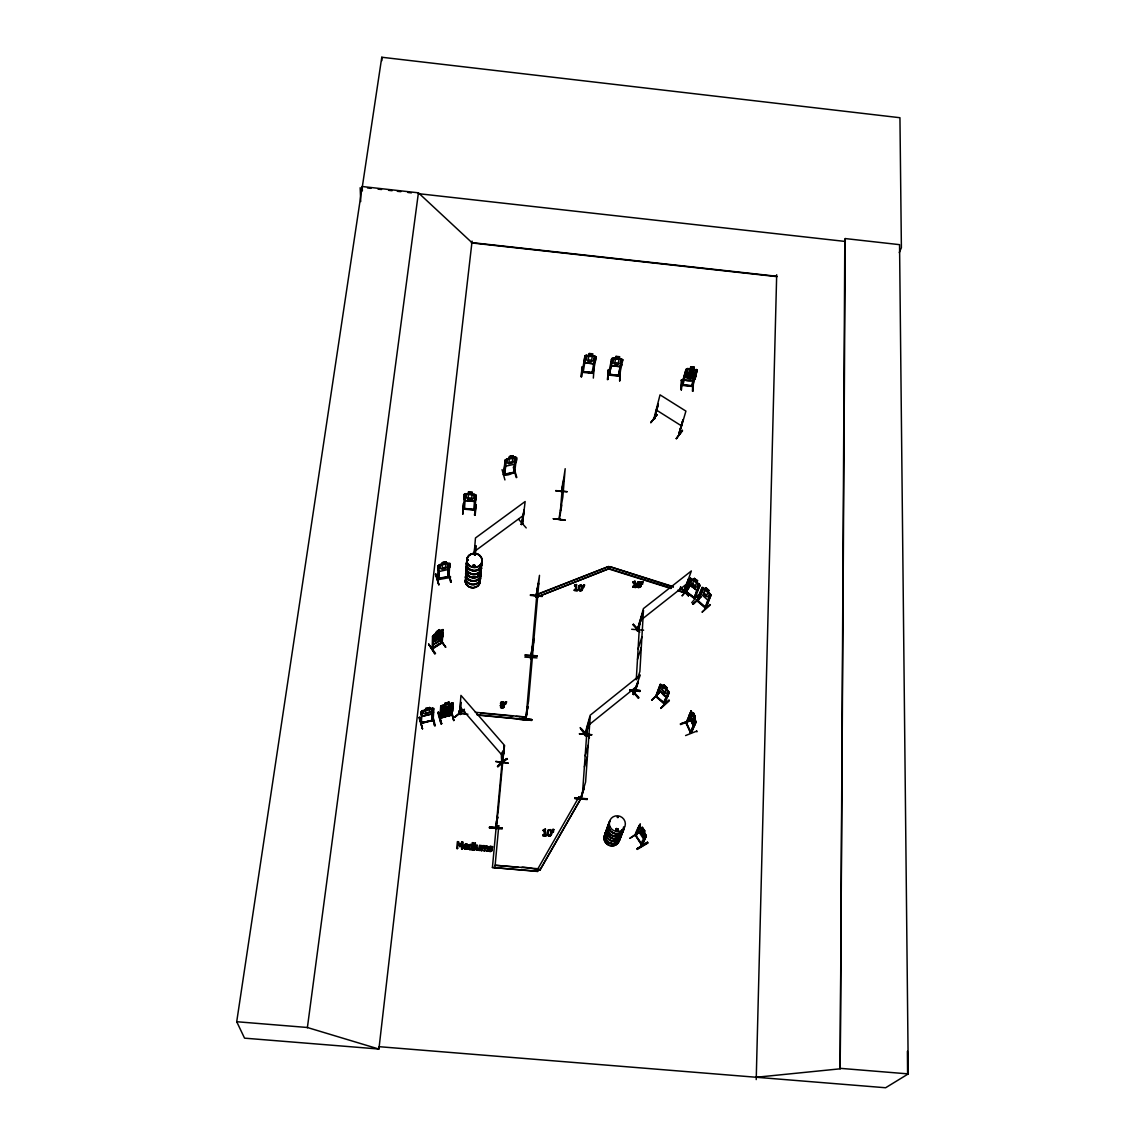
<?xml version="1.0" encoding="UTF-8"?>
<svg xmlns="http://www.w3.org/2000/svg" width="1145" height="1145" viewBox="0 0 1145 1145"><rect width="100%" height="100%" fill="white"/><g stroke="black" fill="none" stroke-linecap="round" stroke-linejoin="round"><path stroke-width="1.5" d="M552.763 832.186L552.82 829.438L553.822 829.538L553.378 832.243M631.668 629.278L643.633 630.194M469.479 846.885L469.607 848.445M756.272 1077.259L840.172 1068.815L844.81 239.82L845.282 238.575L899.555 244.658L908.286 1073.896L885.615 1087.75L379.095 1046.687L378.823 1049.035L307.275 1027.48L236.714 1021.726L362.206 186.52L418.412 192.818L471.912 242.625L776.639 276.26M840.172 1068.815L845.282 238.575M640.155 584.966L639.554 582.333L637.994 583.75M506.505 701.928L505.475 704.461L505.546 701.828L506.505 701.928L505.546 701.828M637.021 585.381L637.178 583.692M641 585.052L641.1 584.093M422.462 711.474L421.346 711.746L421.231 723.382L421.217 722.323M433.425 712.161L432.166 713.965L422.705 716.212L421.46 715.01L421.532 711.288L422.906 710.515M637.865 585.768L638.066 583.492M637.951 584.494L638.309 586.984L640.026 586.125M421.489 715.138L421.575 711.417M421.618 715.095L421.675 711.274L432.338 708.369L429.532 708.941L429.59 707.538M421.346 711.746L422.562 711.889C420.329 726.145 420.501 723.196 433.254 720.005M418.941 717.5L422.505 728.85L419.385 717.385M689.29 717.156L690.965 710.945M689.347 717.056L693.255 725.529L689.347 717.056L689.29 714.652M581.703 588.229L581.474 586.183L580.415 585.782M585.839 734.532L579.413 733.945L591.765 734.761L587.256 734.618M756.215 1079.592L776.682 274.728M425.783 708.44L425.639 709.957L425.654 708.426L429.761 707.581M463.682 847.157L463.711 846.384M435.544 653.409L428.631 644.02L434.971 654.024L428.631 644.263M464.541 847.128L468.09 846.828L464.569 846.527M468.105 846.57L468.148 845.826M485.866 846.642L484.85 850.921L483.992 850.849L484.292 847.787M550.745 833.03L550.831 831.671M582.547 588.315L581.66 585.41L579.213 585.71M708.197 599.651C705.306 610.7 703.975 605.19 706.079 608.238M429.719 707.453L429.676 708.855M432.466 648.6L432.481 636.577L433.411 635.99L433.211 648.528M432.452 649.029L432.81 635.947L443.029 629.635L442.213 642.76C441.483 640.756 440.782 643.991 441.798 642.402M432.925 635.904L432.796 643.232L433.769 644.062C445.219 641.658 447.351 622.866 432.939 639.211M578.611 587.671C577.194 590.476 581.846 592.766 582.39 589.389M579.47 733.659L591.765 734.718M432.91 643.161L433.053 639.168M433.411 643.261L433.311 648.514M433.526 639.797L433.654 636.319L432.481 636.577M435.401 574.332L438.878 584.909L435.916 574.189M579.47 587.757L579.857 590.004L581.531 589.389M693.283 371.08L689.591 370.823M692.611 373.127C698.378 371.653 696.003 379.109 692.954 380.755L694.686 378.981M705.964 607.995L697.19 600.252M431.779 714.408L434.671 725.944L432.366 714.323M431.779 720.334L432.209 712.333M432.152 720.72L432.424 709.542L433.54 709.285L432.323 709.141M448.167 569.337C455.023 561.522 443.344 561.394 438.206 565.673L437.476 579.742C437.147 578.44 440.238 579.012 437.605 579.728C469.751 574.346 431.25 578.053 438.793 579.127M439.308 571.412L438.034 570.024L438.206 565.673M551.647 833.116L551.69 831.427M686.542 372.469L695.13 373.299M689.061 372.712L687.157 373.127L686.184 376.619L687.601 378.294L691.022 378.623L693.283 377.306L695.33 370.136L693.655 369.305L694.199 367.302M438.206 570.11L438.335 565.659L439.523 564.857M433.44 708.869L433.239 720.405M438.564 579.628L438.878 570.954M421.346 723.311L433.111 720.434L433.712 708.397L432.237 708.297M436.474 634.96L436.417 636.477L434.027 637.98M438.664 579.484L439.165 566.446L437.991 566.303L439.065 566.059M438.807 584.68L435.916 574.003M547.353 833.546L547.424 832.544M683.808 377.936L684.424 379.997C704.547 379.711 683.651 383.876 683.937 377.936M685.197 372.912L689.161 372.783M436.946 634.759L438.95 633.457M437.676 637.507L440.782 634.201L438.592 637.307L440.753 637.593L437.905 638.066L434.971 641.386L437.218 638.194L435.2 637.822L437.905 637.464M468.548 847.615L468.606 846.828M686.943 723.325L686.342 722.409L690.979 711.56C691.594 715.754 681.661 733.015 689.433 717.242M690.464 731.984C690.249 734.818 692.296 731.626 690.549 732.084M442.17 564.342L442.328 562.61L446.106 561.723L446.063 563.483L447.852 563.683L447.709 566.732L445.706 568.45L442.084 569.251L440.195 568.392L440.324 565.344L442.299 564.37M439.551 629.721L439.48 631.253L442.943 629.535M548.24 833.975L548.341 832.63M663.943 703.402L663.785 703.803C663.155 700.21 670.669 691.308 668.036 692.396M665.03 703.631L655.741 696.446L660.207 684.309L661.466 684.667L669.281 692.381L664.587 704.375L655.813 696.432M686.614 723.368L686.055 722.151L686.342 723.626M439.666 629.593L439.565 631.353L441.226 630.795L441.097 633.643L436.231 637.908L434.585 637.765L436.388 631.711C443.444 626.472 435.186 633.342 433.984 634.831M439.637 632.713L436.288 634.888L439.637 632.713L439.651 634.344L442.843 632.813M441.498 642.932L441.297 637.779M441.197 643.404L442.542 630.208M656.3 695.688L656.886 696.661M661.037 685.497L659.935 685.039L660.751 685.783L656.557 697.119L657.001 696.289M442.299 635.446L441.827 642.459L431.966 648.8L433.196 648.199M445.978 561.809L446.035 563.369M692.711 385.994L691.394 386.337L695.859 370.894M695.845 375.374L693.984 377.02C675.135 373.327 692.539 380.712 695.731 375.245M696.189 369.406L697.305 370.307L687.572 368.475L686.213 369.134L681.547 385.292L685.855 369.835L686.871 369.95L682.778 385.421L681.704 384.419M696.876 371.009L695.831 371.238M441.77 706.308L440.653 706.594L440.138 718.273L452.146 714.695L439.995 717.758L441.34 717.071M690.106 368.747L690.736 366.93M691.394 386.337L691.523 385.622L681.862 384.391M681.69 385.35L692.51 386.452C693.927 385.049 690.435 384.949 691.623 386.409M693.484 381.5L693.026 391.204L693.04 381.442M694.328 367.359L690.635 366.844L694.328 367.359L693.655 369.305M440.882 706.136L442.285 705.463L440.882 706.136L440.21 718.187L452.146 714.695M447.666 571.384L451.216 582.161L448.296 571.484M442.07 710.029L440.768 710.845L452.733 707.682L452.518 711.517L450.944 713.077L441.741 715.582L440.582 714.537L441.025 706.121M447.767 571.584L450.672 582.247M449.112 577.252L447.867 577.438L448.296 568.879M449.04 577.18L447.781 577.008L448.654 564.356L449.713 564.113L448.554 563.97M441.469 714.709L441.211 718.058L441.44 712.705M487.14 848.23L486.897 846.656M682.663 385.407L682.935 384.548M684.824 374.086L685.44 376.175M685.855 369.835L686.843 370.279M441.712 709.914L441.884 706.708L440.653 706.594M448.954 577.323L449.77 563.14M441.584 723.683L438.306 712.333M438.406 712.347L440.997 723.883L441.669 723.483M439.723 639.196L445.663 647.211L439.737 638.939M476.935 848.731L476.993 847.887M484.263 847.987L484.249 846.699M633.786 690.106L633.986 688.531L633.7 690.134M633.915 689.805L634.473 688.617L633.8 689.562M637.35 630.494L641.558 617.856L637.736 631.21L637.393 629.95M637.693 678.198L639.883 671.528L643.476 610.185L637.293 631.024L637.407 629.607L637.736 631.21L637.994 629.779M637.55 678.656L638.023 677.654M629.635 690.492L640.012 691.394L640.127 690.535L631.467 689.877M681.246 380.197L681.304 389.973L681.89 379.983L681.189 380.226M681.304 389.973L681.862 379.983M633.729 689.977L633.843 689.061M448.597 707.953L450.672 706.322L450.829 703.703L448.854 703.76L449.04 702.143L445.019 703.187L444.933 704.59M448.539 711.804L448.454 713.178L444.489 714.208L444.704 712.762L440.582 713.263L442.013 713.321M449.083 702.271L445.047 703.302L445.104 704.733L443.072 705.721L442.929 708.326L444.875 708.927M537.019 657.888L524.854 657.101M636.262 679.786L639.654 622.665M633.958 586.655L632.827 586.541L633.958 586.655L634.258 582.562L633.142 582.447M634.759 586.727L635.933 586.583L634.759 586.727L635.146 581.317L633.171 581.918L633.056 582.705L634.258 582.562M634.831 586.469L635.146 581.317M632.899 586.283L632.784 587.127L635.818 587.428L635.933 586.583M448.912 702.228L448.997 703.674M448.883 706.937L444.847 707.825L448.854 706.808L448.768 708.197M463.253 503.528L462.723 513.847M464.426 508.18C465.7 510.684 462.966 506.09 463.525 509.181L464.469 494.082M585.338 735.204L585.882 734.102L585.338 735.476M583.821 787.13L581.402 797.263M587.299 798.652L587.199 799.539L574.69 798.48L587.299 798.723M452.032 714.294L450.858 715.081M451.044 715.439L451.116 712.204M464.469 509.153L465.428 494.883L464.34 494.783L465.385 495.255M585.152 735.505L590.205 716.942L585.596 782.021L580.787 797.879M588.974 738.053L589.432 737.695C573.33 719.904 582.304 730.124 585.252 735.119M452.805 703.059L452.075 715.196M442.228 705.42L452.933 703.016L452.475 711.389M564.929 520.188L553.293 518.757L564.943 520.131M467.933 500.895L468.548 492.107M561.322 490.962L561.665 492.021L565.186 468.691L562.839 497.002L558.832 519.257L559.433 518.785M559.49 518.341L559.39 519.329L561.78 505.102M561.207 491.935L561.25 491.005M564.07 477.465L561.594 492.021M618.5 375.574L619.545 375.302M620.361 371.223L619.688 380.913L619.874 370.894M619.688 380.884L619.817 370.88M620.447 365.527L618.271 376.147L621.52 360.432M621.792 364.94L620.06 366.615L611.473 365.656L610.843 363.652L611.859 358.571M622.536 360.532L621.492 360.761M451.502 710.659L453.806 720.348M555.654 490.861L567.276 491.72L555.697 490.561M582.576 792.183L587.142 728.02M615.595 358.256L613.706 358.872L612.99 362.435L614.536 364.153L617.985 364.525L620.146 363.208L620.891 359.644L619.173 358.8L619.717 356.725L615.981 356.324M464.383 709.399L454.823 717.171L464.34 709.385M471.568 501.224L472.198 492.565L472.083 494.196L473.987 495.069L473.744 498.304L471.683 499.506L468.047 499.177L466.201 497.617L466.416 494.382L468.405 493.967M508.108 763.042L495.67 761.454L508.094 763.185M607.952 379.353L608.067 369.907M607.823 379.61L608.653 369.692L607.365 379.567M609.612 374.587L608.424 374.072L619.517 375.632M610.714 363.766L611.473 365.77L620.132 366.686L621.678 364.811M622.751 359.845L621.649 359.072C620.747 357.884 608.997 358.757 613.105 358.056L615.709 358.328L616.096 356.41M612.461 359.802L611.459 359.358L612.461 359.802L609.255 375.202L612.146 361.162M472.198 494.268L472.341 492.393L468.405 492.15L472.341 492.393M474.946 495.785L473.744 510.097L473.83 509.124L475.089 509.296M574.332 589.546L575.477 589.661L574.232 590.391L577.295 590.691L577.395 589.847L576.221 590.004L577.395 589.847M596.13 356.968L594.885 356.109L584.966 355.68L582.147 372.325L593.081 373.384L596.144 356.868L595.185 362.106L593.496 363.795L584.995 362.779L584.208 360.818L585.095 355.723M474.76 510.241L474.86 509.167L475.018 510.155M475.576 499.864L475.948 495.127M467.919 714.237L459.016 713.407L459.288 710.787L464.627 711.288M459.016 713.407L459.288 710.787M475.161 515.279L476.163 504.759L474.617 514.992M574.633 585.696L575.72 586.068L574.675 585.167L576.679 584.551L576.221 590.004M593.21 372.497L592.008 372.325L591.965 373.27L594.799 357.583L595.829 357.684L594.77 357.913M575.42 589.918L575.763 585.811M593.568 363.752L584.88 362.936L584.079 360.818M594.069 368.432L593.339 378.093M460.676 713.993L459.503 713.807L460.948 695.387L504.601 745.495L502.183 762.928L501.166 761.654M460.319 714.537L461.091 707.596M460.676 714.222L459.875 712.863L459.503 713.807M460.104 714.394L460.734 702.128L460.533 714.051M519.415 718.473L519.329 719.318L531.652 720.391L531.738 719.518L519.386 718.702L531.738 719.547M537.162 656.071L524.997 655.613L525.083 654.74L537.191 655.885M537.95 596.101L542.315 595.872L530.393 594.799L536.518 595.972M542.844 834.748L544.061 834.862L542.744 835.607L546.008 835.907L546.108 835.048L544.877 835.134L546.108 835.048M585.725 356.954L584.737 356.496L585.725 356.954L583.163 372.34L582.046 371.323M586.269 355.222L588.931 355.465L586.941 356.023L586.312 359.602L587.9 361.319L591.364 361.691L593.482 360.36L594.14 356.782L592.394 355.952L592.895 353.862L589.16 353.462M588.816 355.394L589.274 353.533M474.144 554.252L475.461 537.978L525.14 501.539L522.435 524.067L523.995 510.055L521.261 524.41L522.607 523.523L521.361 524.281M474.545 552.949C474.373 542.63 477.164 544.19 475.247 553.922M531.037 658.804L534.014 638.337L528.561 701.012L525.326 719.189L525.498 717.5M525.841 718.988C529.19 689.147 526.958 721.837 525.355 717.729M530.607 658.876L530.779 657.201M538.522 584.322L538.193 583.292L536.003 597.146L539.495 575.334L534.228 635.933L530.894 655.498L533.456 642.402L531.523 654.525M525.97 717.786L525.813 719.203L527.845 706.923M536.475 596.86L536.175 595.472L536.003 597.146M527.401 706.88L527.759 707.996M536.633 595.743L536.576 596.502M533.026 642.374L533.37 643.447M533.169 645.837L531.165 658.69M494.912 867.71L498.776 825.817L496.315 825.588L492.422 867.495L537.549 871.459L537.821 868.726L495.127 865.262L518.213 867.295M537.549 871.459L537.821 868.726C548.498 872.633 521.419 865.42 521.762 867.595M543.145 830.569L544.362 830.683L543.145 830.569L544.433 829.581M544.018 835.048L544.405 830.483M581.574 376.562L581.76 367.116M544.877 835.134L545.392 829.052L544.505 829.624M581.545 376.877L582.347 366.887L580.987 376.777M544.92 834.934L545.392 829.052M474.975 553.636L475.633 545.621M560.377 510.971L562.696 482.99M495.57 827.134L498.118 812.077L504.244 745.681L502.082 763.887L501.224 761.268M497.703 816.957C492.837 849.59 500.866 796.147 495.728 826.504M501.582 763.586L501.639 762.413M497.259 816.929L497.617 818.088M501.496 761.382C502.798 764.774 499.206 750.018 503.929 751.793L501.968 764.001L502.183 762.556M489.445 827.892L489.516 827.048L502.226 828.107L489.487 827.32L502.211 828.207L502.125 828.98L489.445 827.849M478.596 715.239L524.854 719.547L525.111 716.942L475.289 712.29M526.528 712.362L531.924 650.532M532.139 648.156L537.363 588.344M640.127 690.564L629.678 689.977M456.698 848.431L457.542 848.502L456.698 848.431L457.399 841.632L458.615 841.747L459.918 845.769L461.936 842.047L459.918 845.769M489.96 848.144C489.301 845.039 493.395 849.103 492.536 846.656L489.33 846.856M496.558 821.852L502.598 756.416M458.114 842.82L460.018 846.885L462.194 842.978L461.592 848.86L462.508 848.76L461.592 848.86M486.868 851.107L487.741 850.993L486.868 851.107L487.169 848.044M487.713 851.179L488.056 847.729M489.831 850.692C487.756 848.746 488.657 852.138 490.747 851.537M468.291 493.91L464.326 494.168L464.026 498.819L465.113 500.637L474.245 501.467L475.705 499.878M479.039 850.406L479.912 850.291L478.295 850.306M477.05 849.003L477.494 849.59A1.488 1.46 -5.2 0 0 478.467 849.518L479.54 845.268L480.385 845.339L479.884 850.477M481.115 850.592L482.002 850.477L481.115 850.592L481.616 845.454L485.079 846.67L485.924 845.912M481.973 850.663L482.975 846.398M465.614 493.652L474.731 494.497L472.212 494.139M465.113 500.637L464.04 498.705M471.74 849.762L472.613 849.647L470.223 849.576M472.584 849.833L473.286 842.749L472.427 842.677L472.227 844.824A2.319 2.261 -7 0 0 470.581 844.38A1.989 1.947 -7 0 0 469.436 844.924L468.863 845.912M473.844 849.948L474.345 844.81L475.204 844.881L474.688 850.019L473.844 849.948L474.688 850.019M474.345 844.166L475.418 843.192L474.345 844.166L475.318 844.251M476.077 848.388L476.406 844.981L477.265 845.067L476.964 848.073M473.715 510.04L473.787 509.167M473.958 510.112L474.044 509.139M476.019 495.899L474.903 496.157M474.517 515.236L475.576 504.444L476.206 504.788M465.442 849.089C468.434 849.69 468.405 847.643 465.385 848.273M457.542 848.502L458.143 842.62M462.494 848.946L463.181 842.147L461.907 842.233M564.957 519.93L553.307 518.714M442.313 642.688L432.309 649.058M462.694 514.048L463.797 503.328M462.766 514.119L463.868 503.328M637.035 584.666L637.493 582.59M640.928 585.768L641.086 584.794M441.083 642.574L442.099 641.93M504.931 479.941L502.068 469.622M504.702 474.889L506.233 460.605L505.102 460.462L503.471 474.774C506.662 474.216 502.741 473.386 503.614 475.175L505.389 459.717L509.325 458.329L507.421 459.431L507.063 462.766L508.766 463.782L512.244 463.052L514.262 461.249L514.663 457.914L512.86 457.714L513.16 455.724L509.411 456.497L509.239 458.415M505.002 464.455L505.517 459.717L505.031 464.569M467.131 845.11L467.317 846.126L464.612 846.069L465.614 844.681M513.79 473.028C517.669 470.223 508.852 476.177 504.616 475.018L505.618 465.013M640.041 585.997L640.198 583.277L638.581 582.619M467.317 846.126L466.774 844.781M467.761 849.103L466.001 849.175M472.083 241.094L378.909 1049.035L244.543 1038.157L236.714 1021.726M513.876 467.432L516.839 477.465M513.547 473.014L514.864 461.521M513.661 473L515.336 458.701L516.266 458.129M514.592 472.914L516.495 457.413M551.547 833.932L551.704 832.916M582.461 589.031C584.022 586.598 580.458 582.905 578.969 586.097M547.382 832.744L547.525 831.728M578.554 587.929L578.697 586.941M472.427 842.677L473.286 842.749M471.812 849.06L469.836 849.504A1.632 1.603 -7.3 0 1 468.935 848.788M519.329 719.318L531.652 720.391M548.298 832.83L548.484 831.485M579.585 586.741C577.967 588.659 580.887 592.509 581.631 588.988M474.445 843.106L475.418 843.192M550.588 834.204L550.788 832.844M581.574 589.26L581.531 585.925L579.928 586.04M518.671 519.386L526.213 527.931M307.361 1027.795L418.412 192.818M521.533 524.696L524.267 510.355M479.154 849.146L477.15 849.189M500.537 703.56L501.31 704.833L500.895 702.472M482.389 846.269L483.863 845.511L485.079 846.67M642.588 584.322L642.975 581.846L642.059 581.76L642.016 584.265M483.992 850.849L484.85 850.921M497.445 766.391L507.049 758.491L497.903 766.907C496.243 765.762 507.02 757.088 507.45 759.207M362.235 187.365L381.786 57.25L899.941 117.72L901.387 247.721L899.254 252.601M501.696 761.096L503.185 750.948M698.622 585.61L699.738 585.968L698.622 585.61L694.027 598.377L698.293 586.898M492.193 849.261L489.96 847.171M530.35 595.4L542.272 596.502M583.635 585.009L583.592 587.514L584.565 585.095L583.635 585.009L584.565 585.095M690.535 578.325L685.655 592.094L690.435 578.225L693.884 580.129L692.038 579.585L690.993 582.533L692.11 584.952L695.044 587.127L697.062 587.042L698.149 584.093L696.761 582.404L697.534 580.744L694.285 578.497L697.534 580.744M691.222 579.599L690.12 579.255L690.979 579.9L686.585 592.652L685.998 591.092M490.804 850.807L491.434 850.334L489.029 850.048M492.536 846.656L490.575 846.341M574.79 797.679L587.242 798.895M538.608 583.32L536.089 595.701M498.776 825.817L496.257 825.888M492.422 867.495L537.62 871.188M468.577 847.028L468.706 846.227M463.696 846.584L463.811 845.812M583.163 372.34L583.134 371.395M525.111 716.942L516.152 716.455M524.854 719.547L476.85 714.723M591.965 372.368L592.065 373.327M640.012 691.394L629.65 690.406M503.585 703.359C501.038 707.596 501.424 699.323 503.557 703.602M678.67 434.542L683.078 419.642L678.699 434.585M679.328 434.456L679.142 434.298M617.513 830.025L617.656 829.238M618.014 830.268L618.014 829.037M500.494 703.359L500.923 702.243A1.875 1.775 5.4 0 1 501.853 701.742L503.743 702.042L504.401 703.345M611.745 358.542L608.367 374.458M618.085 829.91L616.268 830.569L616.454 828.479M617.456 816.743L618.429 816.986M616.167 829.137L616.382 830.053M654.539 418.712L653.824 418.913L660.035 394.853L685.912 411.112L678.999 434.828M580.658 798.051L584.193 788.275M574.575 585.954L574.675 585.167M608.482 375.073L619.288 376.175L619.416 375.288M640.799 586.383L641.014 585.51M619.245 376.204L622.88 359.716L619.173 358.7M574.232 590.391L577.295 590.691M501.052 705.706L501.381 707.453M469.464 847.085L469.65 846.098M547.482 831.928L547.682 831.027M551.403 834.633L551.604 833.746M582.333 589.646L582.533 588.773M496.143 827.534L495.742 826.375M578.64 587.213L578.84 586.326M640.127 585.725L639.268 586.941L637.98 585.882M550.645 834.004L550.344 835.006M543.245 829.781L544.548 829.424M536.661 594.498L608.525 566.532L536.604 594.899M542.744 835.607L546.008 835.907M673.375 586.655L609.784 566.632L609.025 569.022L670.956 588.516M609.784 566.632L673.246 587.056M609.498 568.478L537.549 596.874L609.498 568.478L608.525 566.532M474.359 565.072L474.173 566.46L473.042 565.601M474.703 565.759L473.787 566.546M474.975 566.245L474.717 565.158M504.444 703.445L504.072 704.461M474.345 554.81L475.204 554.638M474.903 555.01L475.232 554.309L474.817 555.11M473.085 565.401L473.186 566.131M650.89 422.677L656.972 414.69L650.975 422.376M710.802 595.686L709.728 595.243L704.962 607.838M697.047 600.853L702.1 587.385L705.42 589.475L706.007 587.9M654.668 418.483L654.196 419.156L658.332 404.042M657.917 405.631L654.596 418.812M656.972 414.69L650.832 422.591M552.82 829.438L553.822 829.538M503.428 706.451L502.569 707.696M586.34 731.784L585.209 733L590.162 715.253L640.27 675.035L633.257 694.271L634.688 693.426L633.543 694.586L637.922 682.148L633.257 694.271M588.587 722.366L589.145 721.364L585.768 733.258M585.267 735.763L589.145 721.364M585.768 734.618L589.432 721.679M587.872 727.819L585.768 735.562M432.008 720.692L432.867 719.547M634.258 690.106L634.473 688.617M633.056 582.705L633.171 581.918M632.784 587.127L635.818 587.428M633.099 582.19L634.502 581.259M585.167 755.857L588.201 745.166M581.259 798.194L584.265 787.159M676.323 438.392L682.549 430.806M697.176 370.221L692.553 386.538M678.842 434.198L682.635 421.203M694.686 379.081L697.305 370.207M692.41 391.146L693.026 381.17M584.379 766.892L587.414 756.358M585.367 734.303L580.773 729.064M580.916 798.609L578.869 797.106L580.916 798.609L539.91 870.229M642.975 581.846L641.973 582.018M633.271 624.497L639.11 630.394M491.405 850.535L489.96 848.946M641.329 844.824L641.815 844.008L642.545 845.125L635.504 834.948L636.205 836.122L638.094 831.342M641.429 844.409L641.887 845.726L642.459 845.024M641.372 616.554L641.887 615.595L637.522 628.877L638.051 627.789M677.654 590.634L684.338 592.738L685.096 590.348L680.073 588.759M641.658 617.584L637.837 630.136M643.562 838.956L638.194 830.712L638.008 828.45C645.866 813.938 631.024 838.469 636.305 835.893M635.26 835.006L641.93 845.64L646.252 835.75M530.979 654.053L531.394 655.312M638.094 648.929L641.93 636.806M637.479 659.348L641.3 647.354M633.815 694.528L633.629 694.285M634.444 693.899L638.209 682.463M464.612 846.069L465.886 844.638L466.945 845.11M631.31 690.249L638.466 698.049L631.568 690.22M463.797 846.012L465.357 844.051M689.261 587.313L682.205 595.6M684.553 591.45L683.25 592.266L688.574 578.869L684.495 591.85M688.846 579.17L683.737 592.452M576.021 584.494L574.618 585.438M684.338 592.738L677.783 590.233M695.101 598.563L685.683 591.478L686.47 592.666M693.798 580L694.371 578.411M637.88 628.333L643.418 608.596L691.351 570.954L683.98 591.593L688.474 595.572M691.551 586.526L694.457 578.54M651.777 700.225L660.021 691.852L651.863 699.981M694.471 588.687L697.405 580.73M655.956 696.017L660.393 684.338M640.627 586.884L640.885 586.111M551.189 835.206L551.446 834.433M691.709 602.742L698.722 594.398M637.235 583.349L637.736 582.19M547.639 831.227L547.897 830.454M694.714 598.821L686.828 592.294M698.178 589.46L699.795 585.181L696.775 582.347M693.312 604.131L701.069 596.731L692.797 603.973M668.422 690.922L666.39 689.247L667.005 687.744L664 685.011L663.485 686.442M664.086 685.154L663.47 686.671L661.796 685.783L660.837 688.417L664.687 693.426L666.605 693.655L667.592 691.036L666.261 689.204L666.891 687.701L663.914 685.111M702.286 587.414L697.462 599.98M697.606 600.052L698.178 601.168M697.777 601.44L702.586 588.916L702.057 587.943M697.906 601.483L701.112 593.368M705.248 589.417L705.935 587.757L708.869 590.362L708.183 592.022L709.327 593.811L708.211 596.717L706.279 596.659L703.56 594.255L702.572 591.707L703.66 588.788L705.334 589.332M669.381 700.668L660.751 708.397L669.023 700.082M667.106 695.33L664.2 703.388M664.529 704.375L665.016 703.517L656.071 695.988M578.783 586.598L579.026 585.825M711.002 595.085L705.692 608.51L710.916 595.171L710.115 593.64M550.53 834.447L548.956 835.535L548.298 833.775M709.843 604.517L702.028 612.217L710.329 604.961M638.08 583.349L638.452 582.519M629.95 838.169L640.141 831.284M691.365 719.79L680.259 723.983L691.694 720.119M638.094 828.565L639.397 825.445M635.146 835.292L639.511 825.373M639.697 826.89C640.47 823.183 635.818 836.322 635.833 836.351M459.446 713.192L460.233 714.451M691.022 711.074L686.385 722.538M644.506 830.726L644.993 834.047L644.048 836.208L642.502 835.363L639.626 829.395L640.542 827.205L641.858 828.594L642.474 827.348L641.916 828.365M585.596 732.929L586.641 732.156M693.312 712.748L695.115 716.341L693.87 722.466L692.568 721.736L690.65 715.482L691.737 712.934L692.768 714.28L693.441 712.705L692.854 714.065M693.541 713.75L694.543 715.926M642.903 834.447L643.833 832.286L641.687 828.98L640.771 831.155L642.875 834.462M685.597 735.548L696.747 731.111M644.621 830.655L644.091 831.971L644.721 830.726L642.288 827.262M647.812 842.978L647.512 842.205L636.935 848.889L647.812 842.978L637.321 849.433M695.115 716.341L694.4 717.743M645.336 835.449C647.927 834.991 640.699 840.645 641.272 844.853M694.829 722.91L690.32 732.499L695.115 721.522L695.974 722.366L695.516 721.364M645.708 835.22L641.801 844.538M695.931 721.708L691.065 733.043M690.736 733.229L686.556 723.483M644.792 838.884L646.138 835.821L645.537 834.261M694.457 717.629L696.003 721.808L694.414 725.429L693.14 725.572M686.327 722.524L691.222 733.172L695.974 722.366M640.241 826.118L639.296 825.33L646.338 835.85L642.302 845.411L635.189 835.006M489.173 846.914L489.459 848.874M489.015 847.372L490.232 846.198M696.904 731.855L696.732 731.025M647.512 842.205L637.035 848.717M617.498 816.771L618.257 816.657M501.023 705.935L501.839 704.848L503.385 706.68M504.773 474.946L504.501 473.944M447.91 576.579L448.969 576.35M442.829 633.729L441.526 635.962L436.359 639.296M463.968 845.511L465.815 843.951L467.446 844.552M537.749 869.012L578.869 797.106M539.982 869.957L581.002 798.294M473.128 565.959L473.2 565.229M474.459 566.245L474.445 565.258M474.903 566.16L473.228 566.603M475.146 555.139L475.247 554.409M504.344 703.846L503.771 704.561M500.179 705.835L500.837 704.848M582.19 589.89L579.9 590.763L578.583 588.373M639.754 632.197L632.942 624.755L633.443 624.197M581.202 728.678L589.389 737.695M692.525 386.123L681.59 384.906L682.921 384.877M504.101 707.166L502.44 708.354L500.522 707.438M448.21 569.451L449.67 567.462M463.324 508.681L475.06 509.797M592.953 372.998L582.018 371.653M633.385 693.755L634.387 693.054M633.357 694.027L634.258 693.455M585.839 732.814L586.598 732.199M683.25 592.266L684.538 591.564M684.338 591.979L683.365 591.936M637.336 628.333L638.409 628.219M503.299 706.923L501.811 707.682L500.966 706.093M685.841 722.609L690.85 733.33M440.796 709.685L442.299 707.839L440.939 709.657M699.008 583.85L699.91 585.238L694.858 598.849L686.041 591.636M689.362 584.751L696.718 590.205L698.364 589.446M694.886 598.363L694.543 597.504L693.899 598.134M432.066 713.936L433.597 712.262M682.134 595.872L689.233 587.299M686.485 592.58L686.828 591.722M521.59 524.21L522.32 523.179M434.041 634.845L432.81 635.947M617.713 830.01L616.497 830.225M474.159 501.41L475.719 499.764M586.412 732.728L585.725 733.215M501.209 705.592L503.385 706.336M501.768 702.472L501.51 703.645L503.17 704.289M548.111 830.211L550.774 829.638L551.675 832.315M660.751 708.397L669.023 700.325M666.304 696.589C663.256 697.548 657.044 684.524 659.234 690.335L666.218 696.69L667.764 696.232M661.352 684.667L663.556 686.571M659.992 691.838L651.705 700.11M710.802 595.114L708.154 591.908M707.696 599.994L700.869 593.926L700.54 591.593M709.299 599.35L707.653 599.88M705.935 587.757L708.784 590.448L708.268 591.936M700.869 593.926L700.726 591.579M693.126 604.259L701.141 596.459M640.456 587.013L638.366 587.743L637.15 585.739M703.331 587.571L710.029 593.725M637.65 582.461L640.155 581.903L641.014 584.351M436.345 636.377L434.642 637.965L434.542 640.785L439.265 638.881L440.968 636.606L441.097 633.786L439.451 634.359M500.422 705.42L501.338 704.604M691.68 385.479L692.682 385.579M503.886 707.467L500.809 707.696M608.396 374.673L619.388 375.789M609.34 375.159L609.412 374.114M593.182 372.841L583.106 371.81M582.061 371.882L583.02 371.867M469.965 845.726L470.752 845.153M492.049 850.807L491.806 851.007A1.932 1.904 -1.4 0 1 490.776 851.35L489.359 851.121M550.215 835.091L549.013 835.335L548.326 834.218M489.931 847.357L492.379 847.729M638.466 698.049L631.997 690.034M585.31 732.929L586.14 732.242M497.531 766.449L507.12 758.791M587.113 726.359L636.434 686.656M688.331 595.858L680.831 587.027M503.929 751.793L502.841 751.22M683.336 592.194L684.109 591.564M442.843 710.115L444.904 708.483M639.597 621.105L686.8 583.893M462.609 710.243L454.823 717.171M460.276 714.051L460.018 713.02M522.435 524.024L521.318 524.052M475.06 546.551L475.905 545.922M474.373 551.518L523.279 515.479M436.317 636.892L439.437 634.86M445.663 647.211L440.238 638.838M440.968 642.774L432.08 648.285L441.211 643.089M451.144 710.945L452.504 710.143L448.411 711.789M436.274 636.692L439.408 634.702M616.125 828.608L617.899 828.765M618.028 817.63L617.269 817.458M688.431 595.758L680.445 587.17M630.008 838.297L640.556 831.628M643.876 838.97L641.443 827.907M644.978 838.941L643.662 838.741M638.194 830.712L637.98 828.465M471.525 848.76L471.611 845.253M485.179 847.228L486.668 846.77M550.645 835.793L548.741 836.236L547.739 835.149M548.426 829.882L550.287 829.638L551.518 831.027M467.818 848.001L466.072 848.445M640.169 587.299L637.45 586.698M637.951 582.175L640.084 582.161L640.957 583.75M444.933 709.342L442.9 710.315L442.772 712.891L444.704 713.492L450.472 710.945L450.629 708.369L448.668 708.411L448.826 704.232L445.076 705.191L444.761 709.213M478.696 849.933L476.42 849.676M433.096 720.09L421.145 722.953L422.047 722.524M584.966 355.794L586.326 355.193M471.54 848.559L469.98 848.631M686.327 369.177L687.615 368.661M438.349 712.133L441.655 723.712M437.762 712.491L441.054 723.84M680.545 724.585L691.594 720.248M695.874 721.865L690.85 710.988M419.499 717.171L422.505 728.85M690.979 711.56L691.05 712.705M691.58 711.646L692.882 714.237M549.099 830.383L550.516 830.712M447.996 576.436L447.981 577.423M482.947 846.584L484.292 847.343M618.529 375.145L618.386 376.132M616.611 828.865L617.484 828.737M666.261 696.489L667.764 696.045L669.095 692.396L668.265 691.022M663.986 703.359L664.873 704.032M473.372 564.857L474.545 564.972M475.275 555.325L474.416 554.753M442.242 707.939L451.617 705.363L452.661 706.608M446.135 708.168L450.558 708.111M451.645 704.189L452.747 703.903M444.933 707.81L448.668 706.837M441.326 717.185L450.915 715.41M550.258 836.022L548.011 835.549M440.582 714.537L441.712 715.453L451.058 713.22M422.705 716.212L432.137 713.836M422.061 722.123L421.217 722.881M422.333 722.295L431.88 720.72M470.452 845.396L471.583 845.439M438.692 578.755L447.781 576.736M442.242 562.696L446.149 561.837M439.208 571.484L448.296 569.48M690.206 368.933L688.174 369.363L687.2 372.884L688.617 374.587L692.052 374.959L694.314 373.642L692.611 373.012M504.759 474.144L513.49 472.298M514.563 472.427L503.786 474.617M512.817 457.599L515.407 457.113L506.677 458.945M509.439 456.612L513.16 455.724M465.199 580.1L465.271 580.1A7.471 6.827 3.7 0 0 473.014 587.585A7.471 6.827 3.7 0 0 480.127 579.685M501.811 701.971L504.186 702.758M453.806 720.506L451.402 712.233L453.706 720.577M435.286 725.758L432.309 714.308M693.111 725.443L694.357 725.3M705.649 608.424L697.162 600.896M483.262 846.484L484.135 846.713M502.097 702.558L503.514 703.216M486.296 845.969L487.985 847.057M422.076 722.18L422.433 722.982M617.184 830.282L616.139 829.581M473.93 565.186L474.531 565.587M477.923 850.22L477.193 850.162M429.575 709.07L431.579 709.056L431.493 711.646L425.668 714.136L423.679 713.507L423.736 710.916L425.783 709.972L422.877 710.601M465.8 844.151L467.117 844.352M840.759 1068.385L908.286 1073.896M519.372 718.674L531.695 719.776M629.693 689.877L640.055 690.793M468.377 494.554L472.026 494.883M468.148 497.789L471.783 498.132M465.228 500.479L474.173 501.295M459.259 711.131L464.598 711.632M480.599 713.135L512.602 716.112M459.045 713.063L466.172 713.721M464.655 508.452L473.787 509.31M451.531 703.073L452.933 703.016M688.989 373.313L692.439 373.642M452.633 707.853L451.359 707.553M592.409 355.837L594.942 356.152M689.047 373.084L692.482 373.456M583.263 371.61L591.936 372.526M609.598 374.401L618.271 375.331M471.311 242.897L776.997 276.646M432.28 708.426L433.611 708.569M367.502 187.966L371.009 188.352M378.036 189.14L381.543 189.526M388.57 190.313L392.077 190.714M397.344 191.301L400.85 191.687M407.878 192.474L411.384 192.875M418.397 193.662L844.795 241.395M690.363 578.325L698.865 583.964M486.711 845.955L487.727 846.47M684.266 591.106L683.679 592.094M465.228 580.186L465.256 580.2A7.485 6.841 3.7 0 0 473 587.786A7.485 6.841 3.7 0 0 480.113 579.871A7.5 6.856 3.7 0 1 473 587.814A7.5 6.856 3.7 0 1 465.285 580.214M515.322 457.084C518.599 457.227 516.123 462.838 514.52 464.24L505.875 466.115L504.916 464.598M463.525 509.124L474.903 510.155L476.091 495.112L474.688 494.425M679.93 589.16L683.279 590.205M609.126 568.621L671.084 588.129M465.414 849.275L464.197 848.345M486.697 846.584L487.169 847.601M490.203 848.101L492.364 849.647M464.927 849.103L463.94 847.944M476.878 850.248L476.248 849.404M656.171 409.91L681.647 425.969M664.386 702.944L663.828 703.76M695.072 373.256L696.246 374.086M696.117 369.563L697.176 370.322M693.612 580.744L696.561 582.934M692.568 583.692L695.502 585.868M689.447 584.751L696.661 590.09M686.943 592.037L694.271 597.518M432.839 643.061L433.855 643.948L441.412 638.896L442.772 636.777M433.826 640.856L432.753 640.112M473.171 566.718L472.77 565.945M616.325 830.454L615.838 829.71M698.393 600.968L705.22 607.05M440.682 714.365L441.841 715.51M441.999 710.988L440.739 710M467.461 844.366L467.919 845.167M680.359 587.428L683.236 590.476M633.342 624.411L639.454 630.952M631.968 690.049L638.967 697.634M503.786 705.148L504.272 706.164M501.252 761.74L501.982 762.57M460.047 706.851L502.956 756.23M438.177 569.995L439.279 571.298M469.765 848.66L469.479 847.672M467.732 844.638L468.062 845.554M693.355 712.906L694.915 716.312M504.115 705.506L504.287 706.694M487.913 846.556L488.042 847.443M684.939 374.086L685.54 376.118M513.275 467.26L516.238 477.622M468.634 847.944L468.906 848.989A1.632 1.603 -7.4 0 0 469.808 849.69M468.72 848.602L468.577 847.429M504.372 702.801L504.415 703.674M637.192 586.526L637.092 585.124M547.439 834.061L547.51 834.848M688.947 582.476L689.376 584.852L688.861 582.562M530.579 658.718L531.251 658.26L530.521 658.804M491.506 850.191L488.987 847.5M547.396 833.36L547.396 834.247M360.174 187.708L360.718 201.563M362.206 186.52L362.364 190.843M642.059 581.76L642.102 583.993M381.786 57.25L381.843 60.699M907.412 1051.267L907.599 1074.311M481.401 568.45A7.614 6.927 3.9 0 1 473.1 574.618A7.614 6.927 3.9 0 1 466.258 566.961M481.53 568.249A7.714 7.027 3.9 0 1 472.112 574.346A7.714 7.027 3.9 0 1 466.616 564.957M466.473 568.249A7.586 6.913 3.9 0 0 472.856 577.624A7.586 6.913 3.9 0 0 481.043 569.68A7.6 6.927 3.9 0 1 472.856 577.524A7.6 6.927 3.9 0 1 466.473 568.12A7.6 6.927 3.9 0 0 473.858 577.567A7.6 6.927 3.9 0 0 480.485 567.834M481.043 569.494A7.571 6.899 3.9 0 1 472.871 577.423A7.571 6.899 3.9 0 1 466.502 568.049M481.787 562.753A7.757 7.056 4 0 1 472.413 570.697A7.757 7.056 4 0 1 467.833 559.662M481.458 567.848A7.614 6.927 3.9 0 1 473.157 574.003A7.614 6.927 3.9 0 1 466.301 566.346M481.659 562.982A7.643 6.956 4 0 1 472.413 570.811A7.643 6.956 4 0 1 467.904 559.934M481.458 566.231A7.714 7.027 3.9 0 1 473.128 574.318A7.714 7.027 3.9 0 1 466.63 564.771M481.802 562.567A7.757 7.056 4 0 1 472.427 570.511A7.757 7.056 4 0 1 467.847 559.476M481.716 562.367A7.657 6.956 4 0 1 472.456 570.21A7.657 6.956 4 0 1 467.947 559.318M480.385 576.923A7.514 6.856 3.8 0 1 474.23 584.766A7.514 6.856 3.8 0 1 465.571 579.026M465.5 577.237A7.514 6.856 3.8 0 1 465.943 575.506M480.528 576.507A7.629 6.956 3.8 0 1 471.311 584.365A7.629 6.956 3.8 0 1 466.817 573.488M480.413 568.306A7.557 6.899 3.9 0 1 473.815 577.996A7.557 6.899 3.9 0 1 466.473 568.593M480.242 571.369A7.657 6.984 3.8 0 1 473.558 581.188A7.657 6.984 3.8 0 1 466.13 571.67M480.442 576.321A7.514 6.87 3.8 0 1 472.312 584.222A7.514 6.87 3.8 0 1 466.001 574.904M480.714 573.344A7.543 6.884 3.8 0 1 472.556 581.259A7.543 6.884 3.8 0 1 466.215 571.913M480.27 571.183A7.657 6.984 3.8 0 1 473.572 581.002A7.657 6.984 3.8 0 1 466.144 571.484M480.184 571.011A7.557 6.884 3.8 0 1 473.586 580.701A7.557 6.884 3.8 0 1 466.258 571.312M623.395 829.452A8.058 7.786 29.1 0 1 612.861 836.108A8.058 7.786 29.1 0 1 608.739 824.2M623.553 829.309A8.172 7.886 29.1 0 1 612.89 836.065A8.172 7.886 29.1 0 1 608.711 823.985M622.35 829.696A8.044 7.772 29.3 0 1 613.004 838.684A8.044 7.772 29.3 0 1 607.895 826.518M622.164 833.474A8.001 7.729 29.3 0 1 611.158 837.682A8.001 7.729 29.3 0 1 608.024 826.289M622.408 829.452A8.001 7.729 29.3 0 1 622.551 831.485M624.197 828.708A8.215 7.929 28.9 0 1 612.89 833.03A8.215 7.929 28.9 0 1 609.67 821.337M623.567 829.009A8.072 7.786 29.1 0 1 614.049 835.965A8.072 7.786 29.1 0 1 607.981 825.574M624.426 826.819A8.101 7.815 28.9 0 1 615.91 833.961A8.101 7.815 28.9 0 1 608.381 825.373M608.782 823.369A8.101 7.815 28.9 0 1 609.698 821.552M623.452 827.091A8.187 7.9 29.1 0 1 613.963 836.222A8.187 7.9 29.1 0 1 608.754 823.856M624.197 828.379A8.115 7.815 28.8 0 1 613.047 832.644A8.115 7.815 28.8 0 1 609.87 821.108M620.49 836.809A7.958 7.686 29.8 0 1 610.113 843.407A7.958 7.686 29.8 0 1 606.048 831.642M620.662 836.68A8.072 7.8 29.8 0 1 610.128 843.364A8.072 7.8 29.8 0 1 606.006 831.427M619.66 838.941A7.929 7.671 30 0 1 609.312 845.511A7.929 7.671 30 0 1 605.261 833.789M619.688 838.798A7.9 7.643 30 0 1 609.369 845.339A7.9 7.643 30 0 1 605.347 833.66M622.25 829.839A8.001 7.714 29.3 0 1 618.028 838.24M616.067 838.856A8.001 7.714 29.3 0 1 607.88 826.676M621.663 834.118A8.101 7.829 29.5 0 1 611.086 840.816A8.001 7.729 29.6 0 1 606.979 829.052M606.95 828.837A8.101 7.829 29.5 0 0 611.086 840.816A8.001 7.729 29.6 0 0 621.506 834.247M620.662 836.38A7.958 7.7 29.8 0 1 610.271 842.978A7.958 7.7 29.8 0 1 606.206 831.213M620.719 836.537A8.072 7.8 29.8 0 1 610.185 843.235A8.072 7.8 29.8 0 1 606.063 831.299M621.678 833.818A8.001 7.729 29.5 0 1 611.23 840.444A8.001 7.729 29.5 0 1 607.136 828.622M425.768 710.43L425.697 713.034L429.475 712.133L429.561 709.528L425.768 710.43M426.484 708.64L428.931 708.054L426.484 708.64M436.388 633.858L436.202 639.697L439.308 637.679L439.537 631.868L436.388 633.858M437.018 631.725L439.05 630.437L437.018 631.725M442.271 564.914L442.142 567.963L445.763 567.161L445.906 564.113L442.271 564.914M443 562.853L445.348 562.338L443 562.853M444.904 709.814L444.761 712.39L448.482 711.446L448.64 708.869L444.904 709.814M445.849 703.388L448.253 702.758L445.849 703.388M445.663 708.025L448.067 707.41L445.663 708.025M588.33 723.726L588.702 724.828L588.33 723.726M469.164 492.579L471.482 493.38L469.164 492.579M503.242 752.251L503.585 753.381L503.242 752.251M509.296 459.045L508.924 462.365L512.402 461.635L512.788 458.315L509.296 459.045M510.155 456.812L512.402 456.34L510.155 456.812M588.802 356.224L588.172 359.802L591.636 360.16L592.28 356.582L588.802 356.224M589.832 354.034L591.951 354.921L589.832 354.034M615.566 359.072L614.836 362.636L618.3 363.008L619.03 359.444L615.566 359.072M616.64 356.897L618.744 357.784L616.64 356.897M690.02 369.563L688.016 376.805L691.437 377.134L693.469 369.935L690.02 369.563M690.22 371.166L692.439 371.381L690.22 371.166M691.265 367.416L693.484 367.659L691.265 367.416M682.363 430.348L676.323 438.692L682.363 430.348M694.815 579.284L696.518 581.216L694.815 579.284M663.298 687.143L662.325 689.777L665.102 692.31L666.089 689.676L663.298 687.143M664.401 685.941L666.032 688.045L664.401 685.941M705.134 590.09L704.032 593.01L706.751 595.414L707.868 592.509L705.134 590.09M706.308 588.687L707.882 590.763L706.308 588.687M642.66 828.207L643.876 830.712L642.66 828.207M692.568 714.738L691.48 717.285L693.04 720.649L694.128 718.13L692.568 714.738M443.33 709.542L445.877 710.487L443.258 712.734L446.722 710.587L449.913 711.002L447.523 710.072L450.271 707.782L446.693 709.986L443.33 709.542M692.711 378.222L690.006 376.161L686.313 377.678L689.333 375.675L687.572 373.384L690.177 375.331L693.798 373.914L690.85 375.846L692.711 378.222M469.994 565.973A7.686 6.984 4 0 0 482.074 561.079A7.686 6.984 4 0 0 471.225 553.951A7.686 6.984 4 0 0 469.98 566.002A7.686 6.984 4 0 0 482.088 561.093A7.686 6.984 4 0 0 471.225 553.951A7.686 6.984 4 0 0 469.994 565.973M469.98 566.274A7.657 6.956 4 0 0 482.031 561.394A7.657 6.956 4 0 0 471.21 554.28A7.657 6.956 4 0 0 469.98 566.274M610.142 826.976A8.101 7.815 28.7 0 0 624.039 828.193A8.101 7.815 28.7 0 0 617.799 815.812A8.101 7.815 28.7 0 0 610.142 826.976"/></g></svg>
